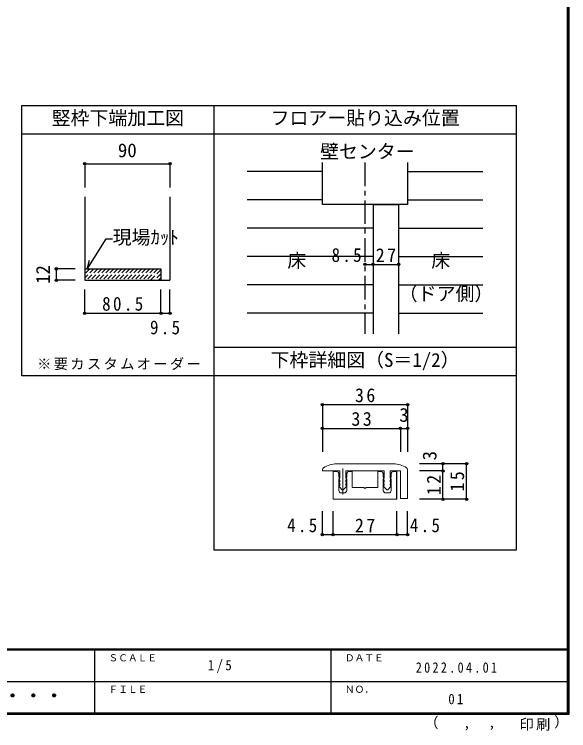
# Model space of a CAD drawing. Units: millimetres at full size, sheet at 1:5, with parts at other scales. Extents: x -973 to 977, y -718 to 696.
# Drawn here: x 390 to 977, y -718 to 40 of the extents above; entities that cross this region are included whole.
import ezdxf
from ezdxf.enums import TextEntityAlignment as Align

# ---------------------------------------------------------------- set-up
doc = ezdxf.new("R2010")
doc.units = ezdxf.units.MM
doc.header["$LTSCALE"] = 5
doc.header["$PDMODE"] = 32
doc.header["$PDSIZE"] = 2.5
doc.linetypes.add('CHAIN1', pattern=[8, 5, -1, 1, -1])
doc.linetypes.add('DASHED1', pattern=[1.8, 1.2, -0.6])
for name, color, linetype in [('0-1_通り芯', 4, 'CHAIN1'), ('0-3_仕上げ', 7, 'Continuous'), ('0-4_枠', 3, 'Continuous'), ('0-A_文字', 7, 'Continuous'), ('0-B_寸法', 7, 'Continuous'), ('0-C_ハッチ', 4, 'DASHED1'), ('1-B_寸法', 7, 'Continuous'), ('F-1_枠', 6, 'Continuous'), ('F-A_文字', 7, 'Continuous')]:
    doc.layers.add(name, color=color, linetype=linetype)
doc.layers.add('1-7_金物', color=7, linetype='Continuous', lineweight=18)
doc.styles.add('ＭＳ ゴシック', font='')
doc.styles.get('ＭＳ ゴシック').set_extended_font_data('MS Gothic')

msp = doc.modelspace()

# ---------------------------------------------------------------- linework, layer by layer
at = {"layer": '0-1_通り芯'}
msp.add_line((761.235, -116.931), (761.235, -298.154), dxfattribs=at)
at = {"layer": '0-3_仕上げ'}
for p, q in [((716.235, -161.372), (716.235, -116.931)), ((806.235, -116.931), (806.235, -161.372)), ((806.235, -161.372), (716.235, -161.372))]:
    msp.add_line(p, q, dxfattribs=at)
at = {"layer": '0-3_仕上げ', "color": 4}
for p, q in [((716.735, -126.372), (636.735, -126.372)), ((806.235, -126.372), (885.735, -126.372)), ((716.235, -156.372), (636.735, -156.372)), ((806.235, -156.372), (885.735, -156.372)), ((769.735, -186.372), (636.735, -186.372)), ((796.735, -186.372), (885.735, -186.372)), ((769.735, -216.372), (636.735, -216.372)), ((796.735, -216.372), (885.735, -216.372)), ((769.735, -246.372), (636.735, -246.372)), ((796.735, -246.372), (885.735, -246.372)), ((769.735, -276.372), (636.735, -276.372)), ((796.735, -276.372), (885.735, -276.372))]:
    msp.add_line(p, q, dxfattribs=at)
at = {"layer": '0-4_枠'}
for p, q in [((398.367, -342.448), (398.367, -56.5)), ((464.883, -153.266), (464.883, -241.372)), ((554.883, -153.266), (554.883, -241.372)), ((464.883, -229.372), (545.383, -229.372)), ((545.383, -229.372), (545.383, -241.372)), ((464.883, -241.372), (554.883, -241.372))]:
    msp.add_line(p, q, dxfattribs=at)
at = {"layer": '0-4_枠', "color": 4}
for p, q in [((464.883, -118.266), (464.883, -143.266)), ((464.883, -118.266), (554.883, -118.266)), ((554.883, -118.266), (554.883, -143.266))]:
    msp.add_line(p, q, dxfattribs=at)
at = {"layer": '0-4_枠', "color": 7}
for p, q in [((769.735, -161.372), (769.735, -298.154)), ((769.735, -161.372), (796.735, -161.372)), ((796.735, -161.372), (796.735, -298.154))]:
    msp.add_line(p, q, dxfattribs=at)
for p in [(464.883, -118.266), (554.883, -118.266)]:
    msp.add_point(p, dxfattribs=at)
at = {"layer": '0-A_文字', "color": 3}
for p, q in [((921.399, -526.5), (921.399, -56.5)), ((398.367, -86.5), (601.399, -86.5)), ((601.399, -86.5), (921.399, -86.5)), ((921.399, -342.448), (601.399, -342.448)), ((601.399, -526.5), (921.399, -526.5))]:
    msp.add_line(p, q, dxfattribs=at)
at = {"layer": '0-A_文字'}
for p, q in [((467.394, -229.872), (487.4, -197.693)), ((487.4, -197.693), (494.364, -197.693)), ((467.394, -229.872), (469.982, -220.213))]:
    msp.add_line(p, q, dxfattribs=at)
at = {"layer": '0-A_文字', "color": 3}
for points in [[(398.367, -56.5), (601.399, -56.5), (921.399, -56.5)], [(601.399, -56.5), (601.399, -342.448), (398.367, -342.448)], [(921.399, -312.448), (601.399, -312.448), (601.399, -526.5)]]:
    msp.add_lwpolyline(points, dxfattribs=at)
at = {"layer": '0-B_寸法', "color": 4}
for p, q in [((761.235, -224.763), (769.735, -224.763)), ((769.735, -224.763), (796.735, -224.763)), ((434.883, -241.372), (434.883, -229.372)), ((454.883, -229.372), (434.883, -229.372)), ((454.883, -241.372), (434.883, -241.372)), ((464.883, -276.372), (464.883, -251.372)), ((545.383, -276.372), (545.383, -251.372)), ((554.883, -276.372), (554.883, -251.372)), ((464.883, -276.372), (545.383, -276.372)), ((545.383, -276.372), (554.883, -276.372))]:
    msp.add_line(p, q, dxfattribs=at)
at = {"layer": '0-B_寸法'}
for p in [(761.235, -224.763), (769.735, -224.763), (796.735, -224.763), (434.883, -229.372), (434.883, -241.372), (464.883, -276.372), (545.383, -276.372), (554.883, -276.372)]:
    msp.add_point(p, dxfattribs=at)
at = {"layer": '0-C_ハッチ'}
for p, q in [((474.374, -229.372), (464.883, -238.864)), ((465.889, -229.372), (464.883, -230.378)), ((470.132, -229.372), (464.883, -234.621)), ((478.617, -229.372), (466.617, -241.372)), ((482.86, -229.372), (470.86, -241.372)), ((487.102, -229.372), (475.102, -241.372)), ((491.345, -229.372), (479.345, -241.372)), ((495.588, -229.372), (483.588, -241.372)), ((499.83, -229.372), (487.83, -241.372)), ((504.073, -229.372), (492.073, -241.372)), ((508.316, -229.372), (496.316, -241.372)), ((512.558, -229.372), (500.558, -241.372)), ((516.801, -229.372), (504.801, -241.372)), ((521.043, -229.372), (509.043, -241.372)), ((525.286, -229.372), (513.286, -241.372)), ((529.529, -229.372), (517.529, -241.372)), ((533.771, -229.372), (521.771, -241.372)), ((538.014, -229.372), (526.014, -241.372)), ((542.257, -229.372), (530.257, -241.372)), ((545.383, -230.488), (534.499, -241.372)), ((545.383, -234.731), (538.742, -241.372)), ((545.383, -238.974), (542.985, -241.372))]:
    msp.add_line(p, q, dxfattribs=at)
at = {"layer": '1-7_金物'}
for p, q in [((731.235, -435.584), (791.235, -435.584)), ((716.235, -441.875), (716.235, -443.084)), ((716.235, -443.084), (734.61, -443.084)), ((727.485, -473.084), (727.485, -443.834)), ((731.11, -443.834), (727.485, -443.834)), ((727.735, -473.084), (727.735, -443.834)), ((733.61, -449.459), (733.61, -446.334)), ((734.61, -443.084), (734.61, -450.584)), ((740.86, -443.084), (781.61, -443.084)), ((740.86, -443.084), (740.86, -450.584)), ((741.86, -449.459), (741.86, -446.334)), ((744.36, -443.834), (747.735, -443.834)), ((747.735, -443.834), (747.735, -460.584)), ((774.735, -443.834), (774.735, -460.584)), ((778.11, -443.834), (774.735, -443.834)), ((780.61, -449.459), (780.61, -446.334)), ((781.61, -443.084), (781.61, -450.584)), ((787.86, -443.084), (798.735, -443.084)), ((787.86, -443.084), (787.86, -450.584)), ((788.86, -449.459), (788.86, -446.334)), ((791.36, -443.834), (794.985, -443.834)), ((794.735, -443.834), (794.735, -473.084)), ((794.985, -443.834), (794.985, -473.084)), ((798.735, -443.084), (798.735, -472.334)), ((806.235, -441.875), (806.235, -472.334)), ((733.61, -449.459), (734.128, -450.323)), ((733.61, -451.959), (734.128, -451.094)), ((733.61, -463.834), (733.61, -451.959)), ((734.091, -451.448), (734.61, -450.584)), ((734.091, -452.219), (734.61, -453.084)), ((734.091, -455.198), (734.61, -454.334)), ((734.61, -453.084), (734.61, -454.334)), ((741.378, -451.448), (740.86, -450.584)), ((741.378, -452.219), (740.86, -453.084)), ((740.86, -453.084), (740.86, -454.334)), ((741.378, -455.198), (740.86, -454.334)), ((741.86, -449.459), (741.341, -450.323)), ((741.86, -451.959), (741.341, -451.094)), ((741.86, -463.834), (741.86, -451.959)), ((780.61, -449.459), (781.128, -450.323)), ((780.61, -451.959), (781.128, -451.094)), ((780.61, -463.834), (780.61, -451.959)), ((781.091, -451.448), (781.61, -450.584)), ((781.091, -452.219), (781.61, -453.084)), ((781.091, -455.198), (781.61, -454.334)), ((781.61, -453.084), (781.61, -454.334)), ((788.378, -451.448), (787.86, -450.584)), ((788.378, -452.219), (787.86, -453.084)), ((787.86, -453.084), (787.86, -454.334)), ((788.378, -455.198), (787.86, -454.334)), ((788.86, -449.459), (788.342, -450.323)), ((788.86, -451.959), (788.342, -451.094)), ((788.86, -463.834), (788.86, -451.959)), ((734.091, -455.969), (734.61, -456.834)), ((734.091, -458.948), (734.61, -458.084)), ((736.818, -462.684), (734.185, -459.844)), ((734.61, -456.834), (734.61, -458.084)), ((741.285, -459.844), (738.651, -462.684)), ((741.378, -455.969), (740.86, -456.834)), ((740.86, -456.834), (740.86, -458.084)), ((741.378, -458.948), (740.86, -458.084)), ((759.985, -460.584), (747.735, -460.584)), ((761.235, -461.834), (759.985, -460.584)), ((761.235, -461.834), (762.485, -460.584)), ((774.735, -460.584), (762.485, -460.584)), ((781.091, -455.969), (781.61, -456.834)), ((781.091, -458.948), (781.61, -458.084)), ((783.818, -462.684), (781.185, -459.844)), ((781.61, -456.834), (781.61, -458.084)), ((788.285, -459.844), (785.651, -462.684)), ((788.378, -455.969), (787.86, -456.834)), ((787.86, -456.834), (787.86, -458.084)), ((788.378, -458.948), (787.86, -458.084)), ((739.36, -466.334), (736.11, -466.334)), ((783.11, -466.334), (786.36, -466.334)), ((794.985, -473.084), (727.485, -473.084)), ((798.735, -472.334), (806.235, -472.334))]:
    msp.add_line(p, q, dxfattribs=at)
at = {"layer": '1-7_金物', "color": 4}
msp.add_line((737.735, -440.584), (737.735, -467.937), dxfattribs=at)
at = {"layer": '1-7_金物'}
for centre, radius, start, end in [((731.235, -460.584), 25, 90, 123.74899), ((791.235, -460.584), 25, 56.25101, 90), ((718.735, -441.875), 2.5, 123.74899, 180), ((731.11, -446.334), 2.5, 0, 90), ((744.36, -446.334), 2.5, 90, 180), ((778.11, -446.334), 2.5, 0, 90), ((791.36, -446.334), 2.5, 90, 180), ((803.735, -441.875), 2.5, 0, 56.25101), ((734.735, -451.834), 0.75, 149.05366, 210.94634), ((733.485, -450.709), 0.75, 329.05368, 30.94635), ((741.985, -450.709), 0.75, 149.05365, 210.94632), ((740.735, -451.834), 0.75, 329.05366, 30.94634), ((781.735, -451.834), 0.75, 149.05366, 210.94634), ((780.485, -450.709), 0.75, 329.05368, 30.94635), ((788.985, -450.709), 0.75, 149.05365, 210.94632), ((787.735, -451.834), 0.75, 329.05366, 30.94634), ((734.735, -455.584), 0.75, 149.05366, 210.94634), ((734.735, -459.334), 0.75, 149.05366, 222.83826), ((740.735, -459.334), 0.75, 317.16174, 30.94634), ((740.735, -455.584), 0.75, 329.05366, 30.94634), ((781.735, -455.584), 0.75, 149.05366, 210.94634), ((781.735, -459.334), 0.75, 149.05366, 222.83826), ((787.735, -459.334), 0.75, 317.16174, 30.94634), ((787.735, -455.584), 0.75, 329.05366, 30.94634), ((736.11, -463.834), 2.5, 180, 270), ((737.735, -461.834), 1.25, 222.83826, 317.16174), ((739.36, -463.834), 2.5, 270, 0), ((783.11, -463.834), 2.5, 180, 270), ((784.735, -461.834), 1.25, 222.83826, 317.16174), ((786.36, -463.834), 2.5, 270, 0)]:
    msp.add_arc(centre, radius, start, end, dxfattribs=at)
at = {"layer": '1-B_寸法', "color": 4}
for p, q in [((716.235, -373.084), (716.235, -423.084)), ((806.235, -373.084), (716.235, -373.084)), ((806.235, -373.084), (806.235, -423.084)), ((716.235, -398.084), (798.735, -398.084)), ((798.735, -398.084), (798.735, -423.084)), ((798.735, -398.084), (806.235, -398.084)), ((868.735, -435.584), (818.735, -435.584)), ((843.735, -443.084), (843.735, -435.584)), ((868.735, -473.084), (868.735, -435.584)), ((843.735, -443.084), (818.735, -443.084)), ((843.735, -473.084), (843.735, -443.084)), ((868.735, -473.084), (818.735, -473.084)), ((716.235, -510.584), (716.235, -485.584)), ((727.485, -510.584), (727.485, -485.584)), ((794.985, -510.584), (794.985, -485.584)), ((806.235, -510.584), (806.235, -485.584)), ((727.485, -510.584), (716.235, -510.584)), ((794.985, -510.584), (727.485, -510.584)), ((806.235, -510.584), (794.985, -510.584))]:
    msp.add_line(p, q, dxfattribs=at)
at = {"layer": '1-B_寸法'}
for p in [(716.235, -373.084), (806.235, -373.084), (716.235, -398.084), (798.735, -398.084), (806.235, -398.084), (843.735, -435.584), (868.735, -435.584), (843.735, -443.084), (843.735, -473.084), (868.735, -473.084), (716.235, -510.584), (727.485, -510.584), (794.985, -510.584), (806.235, -510.584)]:
    msp.add_point(p, dxfattribs=at)
at = {"layer": 'F-1_枠'}
for p, q in [((974.986, 695.833), (974.986, -700.833)), ((975.82, 695.833), (975.82, -700.833)), ((976.653, 695.833), (976.653, -700.833)), ((976.653, -631.667), (-973.347, -631.667)), ((976.653, -632.5), (-973.347, -632.5)), ((474.986, -632.5), (474.986, -699.167)), ((724.986, -632.5), (724.986, -699.167)), ((1.653, -665.833), (974.986, -665.834)), ((976.653, -699.167), (-973.347, -699.167)), ((976.653, -700), (-973.347, -700)), ((976.653, -700.833), (-973.347, -700.833))]:
    msp.add_line(p, q, dxfattribs=at)

# ---------------------------------------------------------------- texts
at = {"layer": '0-4_枠', "color": 7, "style": 'ＭＳ ゴシック'}
for s, p in [('竪枠下端加工図', (429.883, -81.5)), ('90', (499.883, -115.766))]:
    msp.add_text(s, height=14.66, dxfattribs=at).set_placement(p, align=Align.BOTTOM_LEFT)
at = {"layer": '0-4_枠', "color": 7, "insert": (414.517, -336.598), "char_height": 11, "attachment_point": 7, "style": 'ＭＳ ゴシック'}
msp.add_mtext('\\T1.17;※要カスタムオーダー', dxfattribs=at)
at = {"layer": '0-A_文字', "style": 'ＭＳ ゴシック'}
for s, p in [('フロアー貼り込み位置', (661.399, -81.5)), ('壁センター', (713.735, -116.931)), ('現場ｶｯﾄ', (494.364, -207.693)), ('床', (679.14, -232.252)), ('床', (831.329, -232.252)), ('（ドア側）', (797, -267.339)), ('下枠詳細図（S＝1/2）', (661.399, -337.448))]:
    msp.add_text(s, height=14.66, dxfattribs=at).set_placement(p, align=Align.BOTTOM_LEFT)
at = {"layer": '0-B_寸法', "style": 'ＭＳ ゴシック'}
msp.add_text('12', height=14.66, rotation=90, dxfattribs=at).set_placement((432.383, -245.372), align=Align.BOTTOM_LEFT)
at = {"layer": '0-B_寸法', "char_height": 14.66, "attachment_point": 7, "style": 'ＭＳ ゴシック'}
for s, insert in [('\\T1.27;\\W0.9;8.5', (725.881, -222.263)), ('\\T1.27;\\W0.95;27', (772.61, -222.263)), ('\\T1.28;\\W0.9;80.5', (483.258, -273.872)), ('\\T1.27;\\W0.9;9.5', (533.883, -298.872))]:
    msp.add_mtext(s, dxfattribs=dict(at, insert=insert))
at = {"layer": '1-B_寸法', "style": 'ＭＳ ゴシック'}
msp.add_text('3', height=14.66, dxfattribs=at).set_placement((797.485, -395.584), align=Align.BOTTOM_LEFT)
msp.add_text('3', height=14.66, rotation=90, dxfattribs=at).set_placement((841.235, -431.951), align=Align.BOTTOM_LEFT)
at = {"layer": '1-B_寸法', "char_height": 14.66, "attachment_point": 7, "style": 'ＭＳ ゴシック'}
for s, insert in [('\\T1.27;\\W0.95;36', (750.61, -370.584)), ('\\T1.27;\\W0.95;33', (746.86, -395.584)), ('\\T1.27;\\W0.9;4.5', (678.913, -508.084)), ('\\T1.27;\\W0.95;27', (750.61, -508.084)), ('\\T1.27;\\W0.9;4.5', (808.717, -508.084))]:
    msp.add_mtext(s, dxfattribs=dict(at, insert=insert))
at = {"layer": '1-B_寸法', "char_height": 14.66, "attachment_point": 7, "rotation": 90, "style": 'ＭＳ ゴシック'}
for s, insert in [('\\T1.27;\\W0.95;15', (866.235, -464.959)), ('\\T1.27;\\W0.95;12', (841.235, -468.709))]:
    msp.add_mtext(s, dxfattribs=dict(at, insert=insert))
at = {"layer": 'F-A_文字', "style": 'ＭＳ ゴシック'}
for s, height, p in [('ＳＣＡＬＥ', 7.331, (489.986, -646.667)), ('ＤＡＴＥ', 7.331, (739.986, -646.667)), ('ＦＩＬＥ', 7.331, (489.986, -680)), ('ＮＯ．', 7.331, (739.986, -680.001)), ('（', 11, (823.992, -718.052)), ('）', 11, (961.387, -717.355)), (',', 11, (865.199, -718.052)), (',', 11, (891.686, -717.588))]:
    msp.add_text(s, height=height, dxfattribs=at).set_placement(p, align=Align.BOTTOM_LEFT)
at = {"layer": 'F-A_文字', "style": 'ＭＳ ゴシック', "width": 1.1}
msp.add_text('ウッドワン・・・', height=14.66, dxfattribs=at).set_placement((267.486, -692.5), align=Align.BOTTOM_LEFT)
at = {"layer": 'F-A_文字', "char_height": 11, "attachment_point": 7, "style": 'ＭＳ ゴシック'}
for s, insert in [('\\T1.38;\\W0.9;1/5', (594.986, -656.667)), ('\\T1.39;\\W0.85;2022.04.01', (814.986, -656.667)), ('\\T1.36;\\W0.9;01', (849.361, -690.001)), ('\\T1.17;印刷', (924.678, -717.82))]:
    msp.add_mtext(s, dxfattribs=dict(at, insert=insert))

doc.saveas('drawing.dxf')
